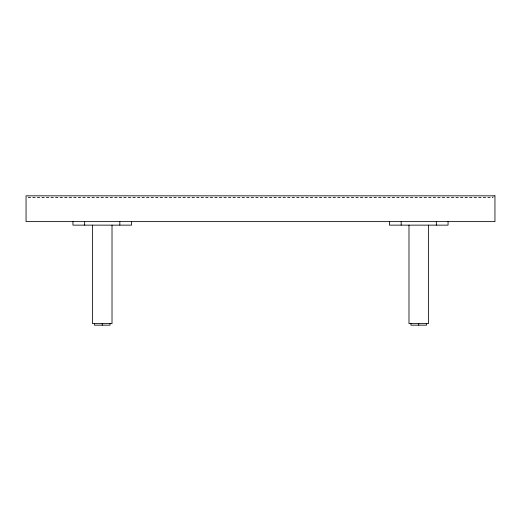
<?xml version="1.0" encoding="UTF-8"?>
<svg xmlns="http://www.w3.org/2000/svg" width="521" height="521" viewBox="0 0 521 521"><rect width="100%" height="100%" fill="white"/><g stroke="black" fill="none" stroke-linecap="round" stroke-linejoin="round"><path stroke-width="0.39" stroke-dasharray="2.6 1.95" d="M28.004 197.394L492.996 197.394M492.996 195.831L492.996 197.785L28.004 197.785L28.004 195.831"/><path stroke-width="0.78" d="M448.06 221.62L448.06 225.137L389.447 225.137L389.447 221.62M436.337 221.62L436.337 225.137M428.522 225.137L428.522 323.606L408.985 323.606L408.985 225.137M426.569 323.606L426.569 325.169L410.939 325.169L410.939 323.606M418.754 323.606L418.754 325.169M401.17 221.62L401.17 225.137M131.553 221.62L131.553 225.137L72.94 225.137L72.94 221.62M119.83 221.62L119.83 225.137M112.015 225.137L112.015 323.606L92.478 323.606L92.478 225.137M110.061 323.606L110.061 325.169L94.431 325.169L94.431 323.606M102.246 323.606L102.246 325.169M84.662 221.62L84.662 225.137M494.95 195.831L26.05 195.831L26.05 221.62L494.95 221.62L494.95 195.831"/></g></svg>
